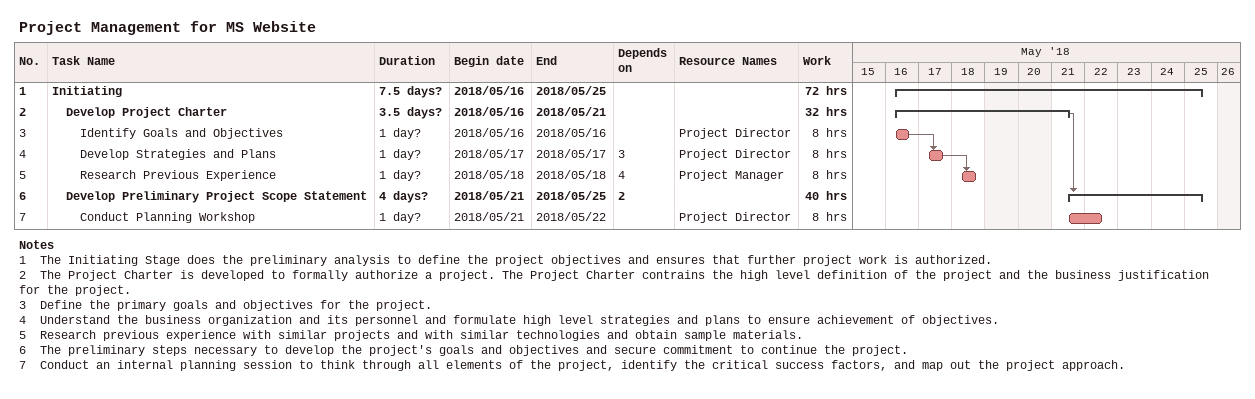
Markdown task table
Project Management for MS Website

| ID | Level | Task | Duration | Start | Finish | Predecessors | Resources | Work (h) |
|---|---|---|---|---|---|---|---|---|
| 1 | 1 | **Initiating** | 7.5d? | 2018-05-16 | 2018-05-25 |  |  | 72 |
| 2 | 2 | **Develop Project Charter** | 3.5d? | 2018-05-16 | 2018-05-21 |  |  | 32 |
| 3 | 3 | Identify Goals and Objectives | 1d? | 2018-05-16 | 2018-05-16 |  | Project Director | 8 |
| 4 | 3 | Develop Strategies and Plans | 1d? | 2018-05-17 | 2018-05-17 | 3 | Project Director | 8 |
| 5 | 3 | Research Previous Experience | 1d? | 2018-05-18 | 2018-05-18 | 4 | Project Manager | 8 |
| 6 | 2 | **Develop Preliminary Project Scope Statement** | 4d? | 2018-05-21 | 2018-05-25 | 2 |  | 40 |
| 7 | 3 | Conduct Planning Workshop | 1d? | 2018-05-21 | 2018-05-22 |  | Project Director | 8 |

Notes
- 1: The Initiating Stage does the preliminary analysis to define the project objectives and ensures that further project work is authorized.
- 2: The Project Charter is developed to formally authorize a project. The Project Charter contrains the high level definition of the project and the business justification for the project.
- 3: Define the primary goals and objectives for the project.
- 4: Understand the business organization and its personnel and formulate high level strategies and plans to ensure achievement of objectives.
- 5: Research previous experience with similar projects and with similar technologies and obtain sample materials.
- 6: The preliminary steps necessary to develop the project's goals and objectives and secure commitment to continue the project.
- 7: Conduct an internal planning session to think through all elements of the project, identify the critical success factors, and map out the project approach.
